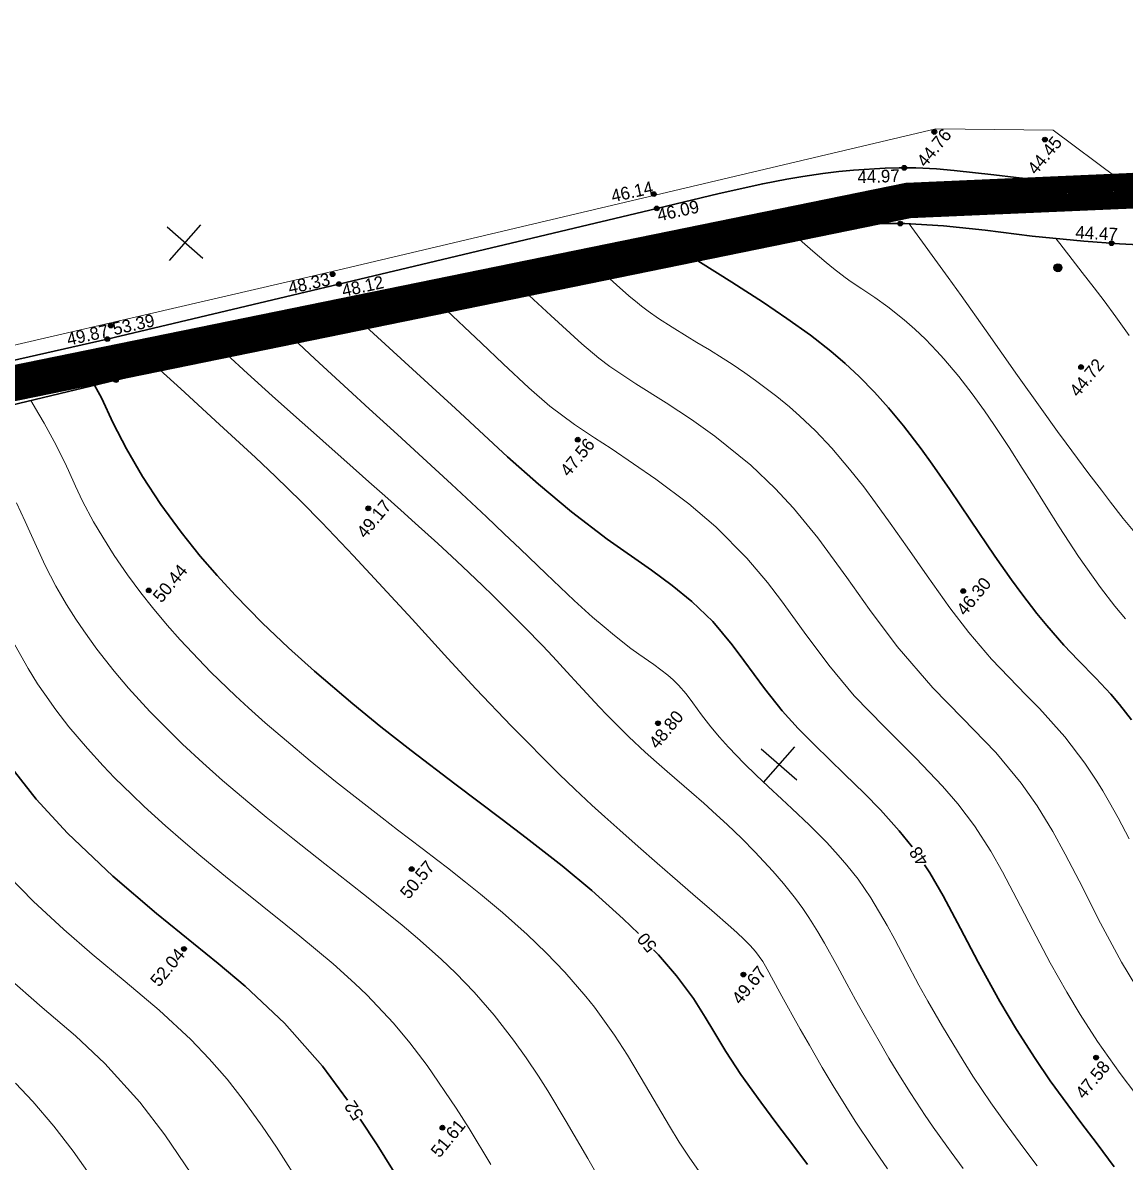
# Model space of a CAD drawing. Header units: millimetres. Extents: x -2893842 to -949497, y -1203244 to 262218.
# Drawn here: x -2295682 to -2225970, y -123265 to -51217 of the extents above; entities that cross this region are included whole.
import ezdxf

# ---------------------------------------------------------------- set-up
doc = ezdxf.new("R2010")
doc.units = ezdxf.units.MM
doc.layers.get('0').update_dxf_attribs({"lineweight": 5})
for name, color, linetype in [('!!!_ Размеры', 7, 'Continuous'), ('02_сетка', 253, 'Continuous'), ('06_Инженерно-технические сооружения', 253, 'Continuous'), ('10_Границы покрытий и угодий', 253, 'Continuous'), ('14_Ограждения', 253, 'Continuous'), ('19_Горизонтали', 253, 'Continuous'), ('61_Отметки высоты поверхности', 253, 'Continuous'), ('65_Границы', 253, 'Continuous')]:
    doc.layers.add(name, color=color, linetype=linetype)
doc.layers.add('!!Fence', color=1, linetype='Continuous', lineweight=30)
doc.layers.add('#Штриховка', color=251, linetype='Continuous', lineweight=5)
doc.styles.add('LIKE17', font='d431.shx')
doc.styles.add('LIKE36', font='pragmai.shx')
doc.linetypes.add('g5_476_2b', pattern='A,2.75,-0.25,[27,GUGK_2005.shx,S=1,R=0,X=0,Y=0],-0.25,2.75', length=6)

# ---------------------------------------------------------------- blocks, each defined once
blk = doc.blocks.new('BL_333')
at = {"color": 0}
for p, q in [((0, -3), (0, 3)), ((-3, 0), (3, 0))]:
    blk.add_line(p, q, dxfattribs=at)
blk = doc.blocks.new('g5_107_1a')
h = blk.add_hatch(color=0)
edge = h.paths.add_edge_path()
edge.add_arc((0, 0), 0.25, 0, 360)
at = {"color": 0}
blk.add_circle((0, 0), 0.25, dxfattribs=at)
blk = doc.blocks.new('g5_330')
blk.add_hatch(color=0).paths.add_polyline_path([(-0.15, 0, 1), (0.15, 0, 1)])
at = {"color": 0}
blk.add_circle((0, 0), 0.15, dxfattribs=at)
blk = doc.blocks.new('Топо_07.04.17')
at = {"layer": '02_сетка', "linetype": 'Continuous'}
for p, q in [((-350831, 86717), (-348610, 88733)), ((-348712, 86615), (-350728, 88836)), ((-317227, 49694), (-315005, 51710)), ((-315108, 49591), (-317124, 51812))]:
    blk.add_line(p, q, dxfattribs=at)
at = {"layer": '10_Границы покрытий и угодий', "color": 7, "linetype": 'Continuous', "lineweight": 30}
for points in [[(-372208, 80373), (-355293, 82230), (-340346, 84036), (-319842, 86522), (-315805, 87025), (-313004, 87313), (-311458, 87431), (-310432, 87488), (-309167, 87531), (-308127, 87542), (-307212, 87531), (-305203, 87430), (-304311, 87347), (-303265, 87218), (-301989, 87009), (-300876, 86787), (-298420, 86223), (-297028, 85893), (-295494, 85555), (-294270, 85310), (-292512, 85002), (-291093, 84791), (-289681, 84616)], [(-371770, 77530), (-355043, 79594), (-340012, 81357), (-320165, 83458), (-312365, 84094), (-309822, 84153), (-307575, 84097), (-305798, 83967), (-304364, 83800), (-301955, 83388), (-299366, 82810), (-296450, 82113), (-293243, 81418), (-291018, 81003), (-288599, 80605)]]:
    blk.add_lwpolyline(points, dxfattribs=at)
at = {"layer": '14_Ограждения', "linetype": 'g5_476_2b', "lineweight": 20}
blk.add_lwpolyline([(-509082, 96732), (-504254, 94984), (-497170, 92496), (-463667, 85415), (-447039, 81909), (-426063, 77540), (-424330, 77545), (-405519, 78717), (-372235, 81237), (-340678, 84869), (-301747, 89531), (-294366, 88607), (-290673, 85140), (-266092, 90198), (-260114, 85905), (-225566, 91090), (-224975, 110839), (-223957, 113183), (-223914, 115629), (-224242, 173153), (-223175, 177968), (-221531, 178855)], dxfattribs=at)
at = {"layer": '19_Горизонтали', "linetype": 'Continuous', "lineweight": 30}
for points in [[(-293652, 51009), (-294298, 52056), (-294779, 52763), (-295606, 53883), (-296573, 55134), (-297366, 56188), (-298297, 57531), (-298837, 58370), (-299639, 59697), (-300194, 60668), (-301069, 62270), (-302348, 64709), (-303428, 66777), (-304357, 68496), (-304943, 69532), (-305883, 71096), (-306693, 72338), (-307459, 73418), (-308317, 74522), (-309098, 75436), (-309914, 76310), (-311088, 77462), (-312447, 78689), (-313810, 79847), (-315647, 81344), (-318466, 83596)], [(-308349, 44584), (-309040, 45698), (-310066, 47137), (-310957, 48279), (-312069, 49636), (-313760, 51692), (-314656, 52842), (-315533, 54061), (-316495, 55583), (-317590, 57504), (-318210, 58569), (-319265, 60164), (-320436, 61576), (-321550, 62715), (-322755, 63831), (-325312, 66104), (-327358, 68072), (-329236, 70039), (-330989, 71989), (-333916, 75393), (-339193, 81443)], [(-326164, 41088), (-327012, 42135), (-328777, 44131), (-330471, 45893), (-332526, 47911), (-333914, 49234), (-336622, 51799), (-339141, 54223), (-340862, 55923), (-342466, 57557), (-344646, 59884), (-346117, 61544), (-347589, 63302), (-349089, 65225), (-350081, 66589), (-350998, 67933), (-352038, 69581), (-353104, 71448), (-354067, 73355), (-354878, 75196), (-355526, 76905), (-356079, 78575), (-356240, 78970), (-356437, 79422)], [(-345624, 32691), (-346951, 35004), (-349029, 37983), (-351251, 40582), (-352788, 42211), (-356291, 45795), (-358781, 48454), (-361327, 51472), (-363044, 53839), (-364210, 55729), (-365364, 58009), (-366297, 60451), (-366861, 62257), (-367384, 63997), (-367894, 65565), (-368769, 67766), (-369919, 70177), (-370505, 71378), (-371061, 72575), (-371568, 73787), (-371958, 74876), (-372209, 75727), (-372425, 76627), (-372709, 77430)], [(-297937, 23037), (-298842, 24613), (-299702, 26073), (-301330, 28910), (-302125, 30412), (-303086, 32373), (-303934, 34250), (-305020, 36874), (-305885, 39124), (-306739, 41287), (-307426, 42839), (-307705, 43376)], [(-317189, 25381), (-317964, 26723), (-318809, 28155), (-319671, 29626), (-320724, 31510), (-321511, 33050), (-322127, 34394), (-322554, 35366), (-323162, 36625), (-324071, 38160), (-325054, 39614), (-325318, 39968)], [(-328099, -3672), (-329291, -1181), (-331125, 2652), (-331987, 4363), (-333394, 6966), (-335223, 10310), (-337094, 14092), (-339549, 19565), (-340776, 22395), (-342819, 27011), (-344074, 29682), (-344956, 31424)]]:
    blk.add_lwpolyline(points, dxfattribs=at)
at = {"layer": '19_Горизонтали', "linetype": 'Continuous', "lineweight": 20}
for points in [[(-293307, 57393), (-293884, 58272), (-294656, 59542), (-295816, 61649), (-296828, 63654), (-297497, 65036), (-298206, 66522), (-298725, 67606), (-299394, 68979), (-300192, 70547), (-300684, 71465), (-301336, 72620), (-302059, 73807), (-302870, 75023), (-303259, 75564), (-303891, 76386), (-304484, 77097), (-305083, 77761), (-306021, 78696), (-306766, 79361), (-307528, 80005), (-308139, 80528), (-308496, 80847), (-309169, 81490), (-309589, 81917), (-310346, 82725), (-310952, 83390), (-311382, 83864), (-311608, 84111)], [(-304089, 83753), (-302019, 80108), (-301336, 78878), (-300024, 76495), (-298360, 73460), (-297166, 71301), (-296242, 69655), (-295786, 68852), (-294582, 66775), (-293909, 65644), (-293415, 64828), (-292733, 63725), (-292025, 62607)], [(-294655, 43552), (-295199, 44938), (-295633, 45976), (-295974, 46743), (-296279, 47394), (-296904, 48624), (-297959, 50408), (-297959, 50408), (-299366, 52374), (-300088, 53304), (-302020, 55827), (-302020, 55827), (-303246, 57651), (-304270, 59348), (-305475, 61502), (-306528, 63457), (-307411, 65087), (-308187, 66474), (-308823, 67559), (-309578, 68774), (-310556, 70216), (-311457, 71410), (-312347, 72473), (-312924, 73110), (-313643, 73856), (-314853, 75015), (-315470, 75566), (-316219, 76204), (-316742, 76631), (-317532, 77253), (-318271, 77820), (-318842, 78258), (-319721, 78945), (-320512, 79598), (-321112, 80128), (-321488, 80481), (-321732, 80723), (-322222, 81235), (-322913, 82007), (-323848, 83068)], [(-294897, 33405), (-296003, 35842), (-297158, 38744), (-297919, 40791), (-298776, 43039), (-299403, 44557), (-300204, 46286), (-301029, 47816), (-302419, 49933), (-304264, 52323), (-305920, 54432), (-307863, 57279), (-309337, 59814), (-310528, 61976), (-312067, 64671), (-313378, 66715), (-314388, 68089), (-315763, 69712), (-317816, 71792), (-319161, 73008), (-320636, 74249), (-322395, 75652), (-323909, 76924), (-324544, 77527), (-325515, 78541), (-327266, 80560), (-328963, 82526)], [(-296051, 27454), (-296878, 28868), (-298074, 31045), (-298975, 32854), (-299667, 34356), (-300506, 36329), (-301361, 38517), (-301950, 40084), (-302846, 42376), (-303440, 43754), (-304281, 45465), (-305162, 46972), (-305993, 48196), (-307479, 50146), (-309236, 52322), (-310900, 54492), (-312291, 56604), (-313589, 58841), (-314795, 60971), (-315543, 62222), (-316662, 63913), (-318403, 66097), (-319932, 67727), (-321831, 69528), (-324426, 71761), (-325382, 72549), (-326554, 73526), (-327961, 74865), (-329165, 76162), (-330602, 77846), (-331807, 79312), (-334078, 81985)], [(-291060, 75161), (-291767, 76445), (-292388, 77519), (-292928, 78426), (-293563, 79472), (-293921, 80058), (-294759, 81437), (-294973, 81793)], [(-302770, 23650), (-303472, 24872), (-304547, 26740), (-305214, 27944), (-306156, 29752), (-306668, 30795), (-307724, 33079), (-308461, 34785), (-308901, 35849), (-309553, 37485), (-310097, 38887), (-310475, 39834), (-311296, 41683), (-311971, 42946), (-312570, 43908), (-313047, 44604), (-313681, 45466), (-314642, 46677), (-315623, 47847), (-316186, 48505), (-316958, 49409), (-317632, 50209), (-318305, 51035), (-319174, 52166), (-319673, 52865), (-320135, 53560), (-320637, 54383), (-321103, 55210), (-321455, 55808), (-321868, 56416), (-322166, 56782), (-322480, 57123), (-323276, 57881), (-324136, 58643), (-324594, 59064), (-325548, 59995), (-326136, 60604), (-326780, 61302), (-327815, 62475), (-329397, 64357), (-330843, 66101), (-331736, 67168), (-332734, 68349), (-334703, 70653), (-336318, 72523), (-337738, 74159), (-339330, 75988), (-340516, 77349), (-342393, 79513), (-343619, 80934)], [(-347914, 80430), (-346733, 79069), (-345334, 77482), (-343963, 75947), (-342844, 74702), (-342111, 73890), (-341119, 72791), (-339870, 71405), (-338968, 70399), (-338069, 69391), (-337260, 68476), (-335992, 67026), (-335196, 66103), (-334606, 65411), (-333479, 64067), (-332908, 63374), (-331125, 61147), (-330142, 59869), (-329568, 59104), (-328800, 58058), (-328157, 57174), (-327011, 55618), (-326587, 55057), (-325369, 53525), (-325369, 53525), (-324442, 52448), (-323798, 51730), (-323191, 51067), (-321822, 49576), (-321132, 48813), (-320406, 47995), (-319816, 47313), (-318992, 46325), (-318264, 45408), (-317273, 44065), (-316694, 43210), (-316047, 42172), (-315656, 41487), (-315366, 40944), (-315214, 40645), (-314868, 39919), (-314535, 39162), (-313894, 37607), (-313426, 36455), (-312983, 35377), (-312558, 34360), (-311809, 32614), (-311309, 31489), (-310882, 30556), (-310222, 29172), (-309631, 27991), (-309470, 27678), (-309019, 26827), (-308300, 25534), (-308073, 25139), (-307428, 24022)], [(-312180, 24544), (-312997, 26049), (-313869, 27757), (-314360, 28766), (-315001, 30129), (-315566, 31377), (-316213, 32854), (-316676, 33940), (-317076, 34893), (-317260, 35338), (-317592, 36146), (-318103, 37402), (-318236, 37729), (-318403, 38135), (-318545, 38448), (-318545, 38448), (-318934, 39131), (-319226, 39548), (-319579, 39998), (-319949, 40431), (-320317, 40842), (-321392, 42019), (-322466, 43188), (-323615, 44438), (-324478, 45378), (-325562, 46568), (-326594, 47715), (-327442, 48671), (-328162, 49493), (-329127, 50618), (-330006, 51668), (-332666, 55019), (-334631, 57634), (-336168, 59735), (-337423, 61469), (-338130, 62448), (-341359, 66865), (-343114, 69177), (-344270, 70648), (-345700, 72401), (-346825, 73735), (-348844, 76068), (-351039, 78577), (-352209, 79927)], [(-360537, 78916), (-360140, 78002), (-359869, 77387), (-359869, 77387), (-359354, 76169), (-358866, 74820), (-358679, 74240), (-358346, 73207), (-358002, 72229), (-357455, 70844), (-356998, 69808), (-356408, 68587), (-355707, 67269), (-355000, 66047), (-354372, 65036), (-353569, 63822), (-352863, 62817), (-351154, 60567), (-349778, 58899), (-349053, 58059), (-348111, 57003), (-346910, 55703), (-345549, 54280), (-344099, 52810), (-342809, 51531), (-341431, 50187), (-340551, 49336), (-339144, 47981), (-338236, 47103), (-337695, 46577), (-336653, 45548), (-335810, 44696), (-334554, 43382), (-333148, 41816), (-332090, 40545), (-331055, 39193), (-329904, 37513), (-329444, 36774), (-328390, 34889), (-327722, 33533), (-326799, 31492), (-325589, 28767), (-325082, 27695), (-324539, 26621), (-323715, 25094)], [(-363276, 63674), (-362615, 62094), (-362127, 61075), (-361760, 60365), (-361167, 59301), (-360465, 58146), (-359459, 56637), (-358594, 55443), (-357962, 54617), (-357008, 53432), (-356306, 52598), (-355109, 51235), (-354114, 50148), (-353216, 49194), (-351579, 47503), (-350385, 46296), (-349604, 45513), (-348259, 44164), (-347452, 43346), (-345565, 41361), (-344336, 39973), (-343672, 39175), (-342183, 37204), (-341293, 35857), (-340367, 34304), (-338846, 31418), (-338189, 30062), (-337075, 27637)], [(-330462, 26221), (-330945, 27325), (-332033, 29798), (-332978, 31849), (-333462, 32843), (-334101, 34085), (-334765, 35289), (-335808, 37001), (-336904, 38583), (-337922, 39900), (-338739, 40880), (-340074, 42377), (-340954, 43313), (-342879, 45266), (-344041, 46413), (-345362, 47710), (-347190, 49520), (-348723, 51069), (-349659, 52039), (-351193, 53675), (-352311, 54921), (-353447, 56243), (-354541, 57586), (-355268, 58525), (-356447, 60149), (-357231, 61316), (-358157, 62814), (-358856, 64058), (-359271, 64855), (-359744, 65834), (-360059, 66538), (-360287, 67075), (-360811, 68441), (-361542, 70668), (-361764, 71364), (-362175, 72580)], [(-339674, -5766), (-340694, -3674), (-341898, -1486), (-343535, 1650), (-345205, 5085), (-346056, 6918), (-347412, 9937), (-349223, 14105), (-350701, 17551), (-352571, 21864), (-354530, 26211), (-355949, 29171), (-357347, 31819), (-358692, 34061), (-360602, 36739), (-362256, 38672), (-364145, 40705), (-366165, 42920)], [(-349072, 27459), (-350426, 30247), (-351171, 31677), (-352179, 33468), (-353048, 34874), (-354013, 36287), (-355037, 37626), (-356825, 39695), (-358754, 41742), (-360625, 43700), (-362241, 45449), (-363951, 47436), (-365304, 49180)], [(-345264, -6924), (-345895, -5405), (-346436, -4304), (-347531, -2271), (-348483, -448), (-349541, 1659), (-350495, 3628), (-351733, 6276), (-353320, 9795), (-355506, 14795), (-356934, 18089), (-358760, 22252), (-360433, 25947), (-361346, 27867), (-362352, 29851), (-363227, 31443), (-364263, 33163), (-365410, 34863), (-366368, 36127)]]:
    blk.add_lwpolyline(points, dxfattribs=at)
at = {"layer": '65_Границы', "color": 1, "linetype": 'Continuous', "lineweight": 50}
blk.add_polyline3d([(-474373, -103816, -67200), (-494357, -70278, -67200), (-496189, -61971, -67200), (-497082, -34621, -67200), (-499783, -23469, -67200), (-511103, 141, -67200), (-515683, 24975, -67200), (-512568, 50606, -67200), (-507028, 84984, -67200), (-424365, 75608, -67200), (-303990, 86296, -67200), (-266088, 83656, -67200), (-214689, 90720, -67200), (-224782, 118516, 0), (-231407, 147199, 0), (-228117, 179113, 0), (-218498, 184727, 0), (-211911, 163012, 0), (-184159, 116945, 0), (-164841, 92507, 0)], dxfattribs=at)
at = {"layer": '02_сетка', "xscale": 500.0000000002746, "yscale": 500.0000000002746, "zscale": 500.0000000002746, "rotation": 42.22816425403256}
for p in [(-349720, 87725), (-316116, 50702)]:
    blk.add_blockref('BL_333', p, dxfattribs=at)
at = {"layer": '06_Инженерно-технические сооружения', "linetype": 'Continuous', "lineweight": 20, "xscale": 999.9999999999995, "yscale": 999.9999999999995, "zscale": 999.9999999999995, "rotation": 43.98139083737546}
blk.add_blockref('g5_107_1a', (-295058, 79935, -67200), dxfattribs=at)
at = {"layer": '61_Отметки высоты поверхности', "linetype": 'Continuous', "lineweight": 20, "xscale": 999.9999999999995, "yscale": 999.9999999999995, "zscale": 999.9999999999995, "rotation": 43.98139083737546}
for p in [(-301856, 89347, -67200), (-294961, 88081, -67200), (-319925, 87442, -67200), (-304001, 87309, -67200), (-319842, 86522, -67200), (-340679, 84698, -67200), (-290792, 84754, -67200), (-340346, 84036, -67200), (-320165, 83458, -67200), (-304651, 83834, -67200), (-354980, 83054, -67200), (-355293, 82230, -67200), (-340012, 81357, -67200), (-291510, 81095, -67200), (-355043, 79594, -67200), (-294310, 73534, 19420), (-326449, 72554, 19420), (-340101, 69735, 19420), (-354480, 66144, 19420), (-303312, 60296, 19420), (-323430, 54166, -67200), (-339949, 46759, 19420), (-354824, 43369, 19420), (-319856, 37771, 19420), (-339859, 30293, 19420), (-298289, 30041, 19420)]:
    blk.add_blockref('g5_330', p, dxfattribs=at)
at = {"layer": '19_Горизонтали', "linetype": 'Continuous', "lineweight": 15, "style": 'LIKE36'}
for s, rotation, p in [('48', 117.01685, (-307369, 43584, -67200)), ('50', 123.56481, (-325029, 40186, -67200)), ('52', 117.01685, (-344668, 31649, -67200))]:
    blk.add_text(s, height=800, rotation=rotation, dxfattribs=at).set_placement(p)
at = {"layer": '61_Отметки высоты поверхности', "linetype": 'Continuous', "lineweight": 15, "style": 'LIKE17'}
for s, rotation, p in [('44.76', 43.98139, (-302672, 87145, -67200)), ('46.14', 6.06828, (-322564, 87213, -67200)), ('44.45', 43.98139, (-295778, 85879, -67200)), ('44.97', 355.40509, (-307042, 86669, -67200)), ('46.09', 6.06828, (-319808, 85690, -67200)), ('48.33', 6.06828, (-343514, 83750, -67200)), ('46.14', 6.06828, (-320023, 83566, -67200)), ('45.03', 355.40509, (-307310, 84229, -67200)), ('44.11', 350.35752, (-293388, 84228, -67200)), ('48.12', 6.06828, (-340160, 83190, -67200)), ('49.87', 6.06828, (-357791, 82089, -67200)), ('53.39', 6.06828, (-354828, 82421, -67200)), ('48.08', 6.06828, (-342828, 81205, -67200)), ('44.47', 350.35752, (-293764, 81662, -67200)), ('49.83', 6.06828, (-357521, 79536, -67200)), ('44.72', 43.98139, (-294717, 71615, -67200)), ('47.56', 43.98139, (-327289, 70243, -67200)), ('49.17', 43.98139, (-340508, 67816, -67200)), ('50.44', 43.98139, (-353777, 65218, -67200)), ('46.30', 43.98139, (-303374, 58676, -67200)), ('48.80', 43.98139, (-323655, 52499, -67200)), ('50.57', 43.98139, (-340356, 44839, -67200)), ('52.04', 43.98139, (-356676, 41105, -67200)), ('49.67', 43.98139, (-320263, 35852, -67200)), ('51.61', 43.98139, (-340266, 28374, -67200)), ('47.58', 43.98139, (-299349, 27467, -67200))]:
    blk.add_text(s, height=800, rotation=rotation, dxfattribs=at).set_placement(p)

msp = doc.modelspace()

# ---------------------------------------------------------------- hatches: boundary and pattern name
at = {"layer": '#Штриховка', "lineweight": 0}
h = msp.add_hatch(dxfattribs=at)
h.set_pattern_fill('ANSI31', color=5, scale=20)
h.paths.add_polyline_path([(-2239671.11628, -62588.13163), (-2239818.1593, -61393.38703), (-2358221.22764, -85581.09068), (-2358099.91074, -86781.09068)])
h.paths.add_polyline_path([(-2239646.60911, -62787.25573), (-2239671.11628, -62588.13163), (-2358099.91074, -86781.09068), (-2358079.69126, -86981.09068)])
h.paths.add_polyline_path([(-2239560.77239, -63484.69077), (-2239646.60911, -62787.25573), (-2358079.69126, -86981.09068), (-2358008.92311, -87681.09022), (-2358006.40819, -87681.09022)])
h.paths.add_polyline_path([(-2201683.65057, -60938.13974), (-2201859.71249, -59744.65558), (-2239818.1593, -61393.38703), (-2239671.11628, -62588.13163)])
h.paths.add_polyline_path([(-2201654.30692, -61137.05376), (-2201683.65057, -60938.13974), (-2239671.11628, -62588.13163), (-2239646.60911, -62787.25573)])
h.paths.add_polyline_path([(-2201551.58819, -61833.36093), (-2201654.30692, -61137.05376), (-2239646.60911, -62787.25573), (-2239560.82069, -63484.29826)])
h.paths.add_polyline_path([(-2149848.72423, -47729.12095), (-2151584.39577, -46933.06984), (-2201859.71249, -59744.65558), (-2201683.65057, -60938.13974)])
h.paths.add_polyline_path([(-2149559.44563, -47861.79613), (-2149848.72423, -47729.12095), (-2201683.65057, -60938.13974), (-2201654.30692, -61137.05376)])
h.paths.add_polyline_path([(-2148546.68807, -48326.72768), (-2148546.97057, -48326.15928), (-2149559.44563, -47861.79613), (-2201654.30692, -61137.05376), (-2201551.58819, -61833.36093), (-2201549.08926, -61833.25239)])
h.paths.add_polyline_path([(-2163638.75922, -19982.54904), (-2164745.78218, -20451.38546), (-2151584.39577, -46933.06984), (-2149848.72423, -47729.12095)])
h.paths.add_polyline_path([(-2163454.25539, -19904.40964), (-2163638.75922, -19982.54904), (-2149848.72423, -47729.12095), (-2149559.44563, -47861.79613)])
h.paths.add_polyline_path([(-2162808.492, -19630.92173), (-2163454.25539, -19904.40964), (-2149559.44563, -47861.79613), (-2148546.97057, -48326.15928)])
h.paths.add_polyline_path([(-2173364.24388, 7513.35317), (-2174562.14148, 7301.43765), (-2164745.78218, -20451.38546), (-2163638.75922, -19982.54904)])
h.paths.add_polyline_path([(-2173164.59428, 7548.67242), (-2173364.24388, 7513.35317), (-2163638.75922, -19982.54904), (-2163454.25539, -19904.40964)])
h.paths.add_polyline_path([(-2172465.82068, 7672.28981), (-2173164.59428, 7548.67242), (-2163454.25539, -19904.40964), (-2162808.492, -19630.92173)])

# ---------------------------------------------------------------- linework, layer by layer
at = {"layer": '!!Fence', "color": 5, "lineweight": 50}
for points in [[(-2433091.59683, -85581.09068), (-2358221.22764, -85581.09068), (-2239818.1593, -61393.38703), (-2201859.71249, -59744.65558), (-2151584.39577, -46933.06984)], [(-2433089.81946, -87681.08917), (-2358006.40819, -87681.09022), (-2239558.31914, -63484.18961), (-2201549.08926, -61833.25239), (-2148544.45569, -48326.15881)], [(-2239818.1593, -61393.38703), (-2239560.83401, -63484.19008)]]:
    msp.add_lwpolyline(points, dxfattribs=at)
at = {"layer": '!!Fence', "color": 5, "lineweight": 25}
for points in [[(-2433092.0885, -86981.09068), (-2358079.69126, -86981.09068), (-2239646.60911, -62787.25573), (-2201654.30692, -61137.05376), (-2149559.44563, -47861.79613)], [(-2433092.01826, -86781.09068), (-2358099.91074, -86781.09068), (-2239671.11628, -62588.13163), (-2201683.65057, -60938.13974), (-2149848.72423, -47729.12095)]]:
    msp.add_lwpolyline(points, dxfattribs=at)
at = {"layer": '65_Границы', "color": 1, "linetype": 'Continuous', "lineweight": 50}
msp.add_polyline3d([(-2387688.26502, -269497.41543, -67199.99998), (-2411324.66862, -238425.42442, -67199.99998), (-2414081.76991, -230377.85383, -67199.99998), (-2418051.4099, -203302.87538, -67199.99998), (-2421992.36352, -192527.0281, -67199.99998), (-2435901.31815, -170343.11543, -67199.99998), (-2443250.82359, -146183.44305, -67199.99998), (-2443044.59423, -120364.89411, -67199.99998), (-2441414.03623, -85581.09068, -67199.99998), (-2358221.22764, -85581.09068, -67199.99998), (-2239818.1593, -61393.38703, -67199.99998), (-2201859.71249, -59744.65558, -67199.99998), (-2151584.39577, -46933.06984, -67199.99998), (-2164745.78218, -20451.38546, 0), (-2174562.14148, 7301.43765, 0), (-2174889.90899, 39383.76718, 0), (-2165964.96208, 46046.14833, 0), (-2156972.35547, 25211.35468, 0), (-2124204.57606, -17433.80252, 0), (-2102255.17766, -39539.20479, 0)], dxfattribs=at)

# ---------------------------------------------------------------- block references
at = {"layer": '!!!_ Размеры', "color": 1, "lineweight": 0, "rotation": 6.471407436947433}
msp.add_blockref('Топо_07.04.17', (-1928038.79367, -112877.83782), dxfattribs=at)

doc.saveas('drawing.dxf')
